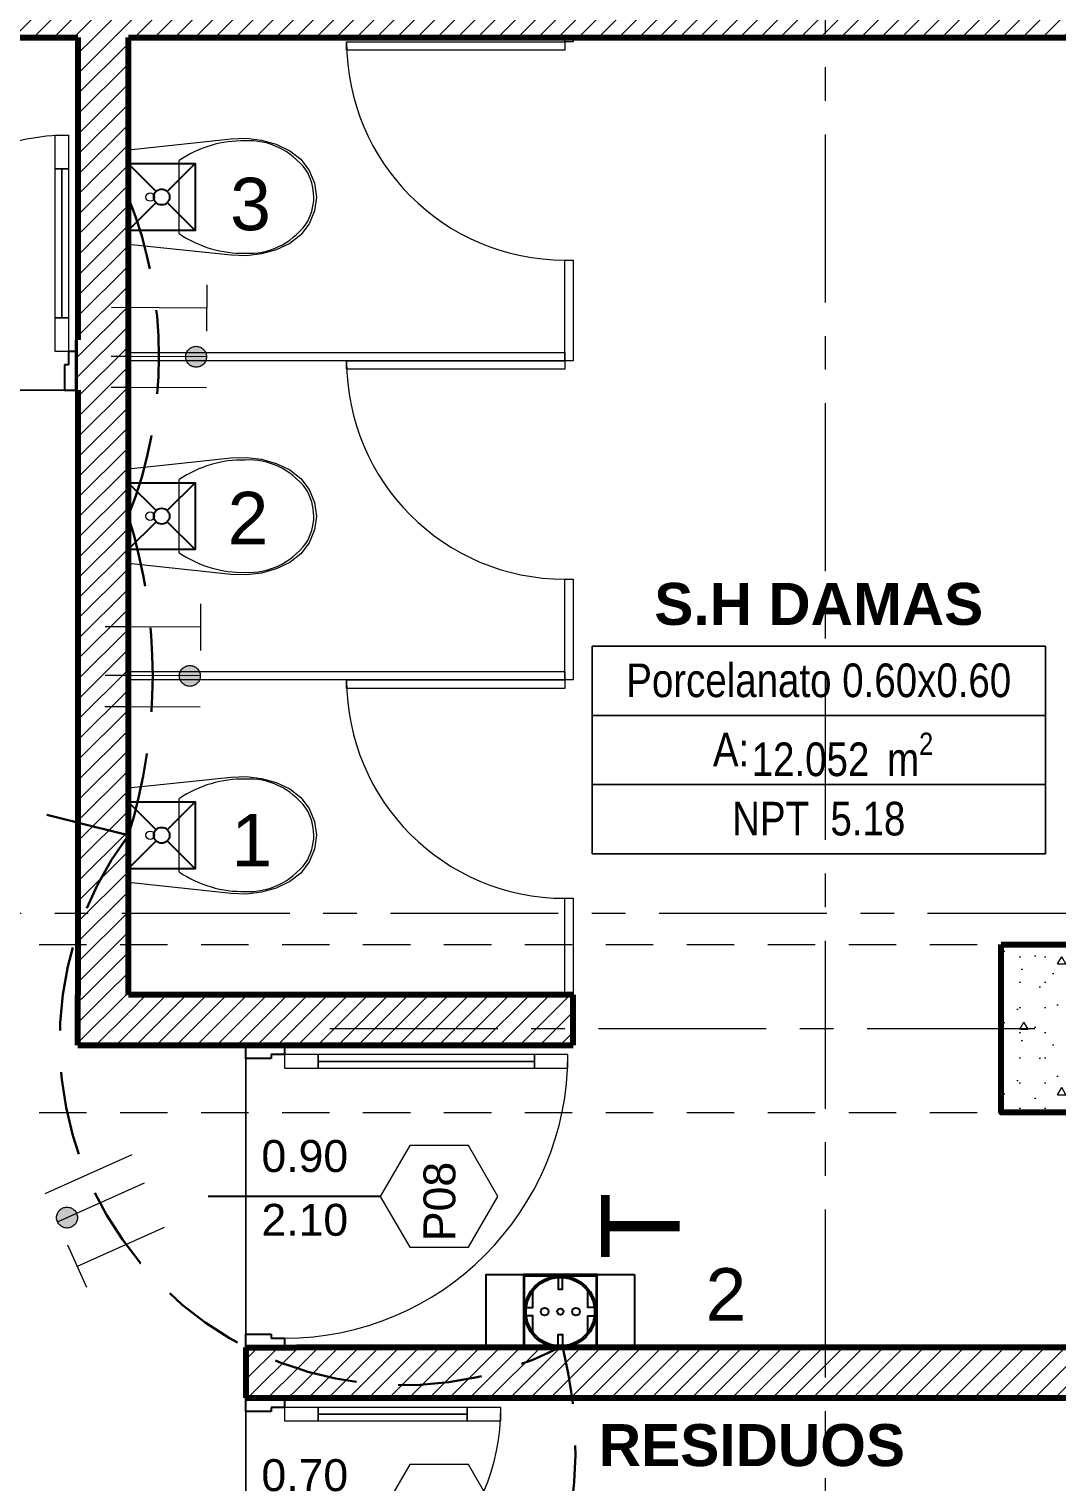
# Model space of a CAD drawing. Header units: inches. Extents: x -19 to 5698, y -728 to 92.
# Drawn here: x 140.174 to 143.236, y 15.8 to 20.125 of the extents above; entities that cross this region are included whole.
import ezdxf
from ezdxf.enums import TextEntityAlignment as Align

# ---------------------------------------------------------------- set-up
doc = ezdxf.new("R2010")
doc.units = ezdxf.units.IN
doc.header["$MEASUREMENT"] = 0
doc.set_wipeout_variables(frame=1)
for name, pattern in [('HIDDEN', [0.375, 0.25, -0.125]), ('Hidden Line', [0.195611, 0.141111, -0.0545]), ('Punto & Raya', [0.65, 0.5, -0.075, 0, -0.075]), ('RAYITAS', [0.375, 0.25, -0.125]), ('Wipeout_Contour', [1, 0, -1])]:
    doc.linetypes.add(name, pattern=pattern)
doc.layers.get('0').update_dxf_attribs({"color": 61})
for name, color, linetype, lineweight in [('00 conduct tomacorr', 120, 'HIDDEN', 30), ('00 IE LUZ EMERGENCIA', 253, 'Continuous', 0), ('T-TECHO-E', 150, 'Continuous', 20), ('TOMACORRIENTE', 22, 'RAYITAS', 9)]:
    doc.layers.add(name, color=color, linetype=linetype, lineweight=lineweight)
for name, color, linetype in [('02 _ ARQ _ ALB _ Ejes Generales', 251, 'Continuous'), ('02 _ ARQ _ ZON _ Espacio.3D', 7, 'Continuous'), ('08 _ STR _ EXT _ 06 Columnas', 7, 'Continuous'), ('08 _ STR _ EXT _ 09 Vigas', 251, 'Continuous'), ('Estructura - 04 MURO', 7, 'Continuous'), ('Fluxometro E. Baño', 140, 'Continuous'), ('Fluxometro E. Mingitorio', 117, 'Continuous'), ('Interior - Sanitarios', 7, 'Continuous'), ('Marcador - Secciones', 7, 'Continuous'), ('TOMA. HYDROBOX SHUKO S', 7, 'Continuous')]:
    doc.layers.add(name, color=color, linetype=linetype)
doc.styles.add('Annotative', font='arial.ttf')
doc.styles.add('Arial', font='arial.ttf')
doc.styles.add('Estilo_Generado_4', font='swisse.ttf')
doc.styles.add('Estilo_Generado_8', font='arialbd.ttf')
doc.styles.add('Estilo_Generado_9', font='ARIALN.TTF')
pattern_1 = [(45, (92.500015, 6e-09), (-0.030052038, 0.030052038), [])]

# ---------------------------------------------------------------- blocks, each defined once
blk = doc.blocks.new('TOMA. HYDROBOX SHUKO')
at = {"true_color": 0xafd9aa}
h = blk.add_hatch(dxfattribs=at)
h.set_pattern_fill('ANSI31', color=9, scale=0.67)
h.set_pattern_definition([(45, (0, 0), (-1.5041929, 1.5041929), [])])
edge = h.paths.add_edge_path()
edge.add_arc((53447.4624, 40916.352), 0.008, 0, 360)
edge = h.paths.add_edge_path()
edge.add_arc((53447.4942, 40916.3521), 0.00644, 0, 360)
edge = h.paths.add_edge_path()
edge.add_arc((53447.5258, 40916.352), 0.008, 0, 360)
at = {"color": 32, "true_color": 0xcd6928}
blk.add_lwpolyline([(53447.6441, 40916.427), (53447.6441, 40916.277), (53447.3441, 40916.277), (53447.3441, 40916.427)], close=True, dxfattribs=at)
for points in [[(53447.4199, 40916.277), (53447.5683, 40916.277), (53447.5683, 40916.427), (53447.4199, 40916.427), (53447.4199, 40916.277)], [(53447.4216, 40916.2794), (53447.4216, 40916.4245), (53447.5666, 40916.4245), (53447.5666, 40916.2794), (53447.4216, 40916.2794)], [(53447.4899, 40916.421), (53447.4899, 40916.3978), (53447.4983, 40916.3978), (53447.4983, 40916.421)], [(53447.4254, 40916.3603), (53447.4382, 40916.3603), (53447.4382, 40916.3928)], [(53447.5628, 40916.3603), (53447.55, 40916.3603), (53447.55, 40916.3928)], [(53447.4382, 40916.3111), (53447.4382, 40916.3436), (53447.4254, 40916.3436)], [(53447.55, 40916.3111), (53447.55, 40916.3436), (53447.5628, 40916.3436)], [(53447.4899, 40916.2829), (53447.4899, 40916.3061), (53447.4983, 40916.3061), (53447.4983, 40916.2829)]]:
    blk.add_lwpolyline(points, dxfattribs=at)
for centre, radius in [((53447.4941, 40916.352), 0.0725), ((53447.4941, 40916.352), 0.0692), ((53447.4624, 40916.352), 0.008), ((53447.4942, 40916.3521), 0.00644), ((53447.5258, 40916.352), 0.008)]:
    blk.add_circle(centre, radius, dxfattribs=at)
at = {"color": 30, "true_color": 0xf8991e, "style": 'Arial'}
blk.add_text('T', height=0.1588, rotation=90, dxfattribs=at).set_placement((53447.6558, 40916.525), align=Align.MIDDLE_CENTER)
blk = doc.blocks.new('a')
at = {"layer": 'TOMACORRIENTE', "ltscale": 0.05}
h = blk.add_hatch(color=4, dxfattribs=at)
edge = h.paths.add_edge_path()
edge.add_arc((0, 0.0752), 0.0211, 0, 360)
at = {"layer": 'TOMACORRIENTE', "color": 4}
for p, q in [((-0.1455, 0.0963), (-0.0515, 0.0963)), ((-0.0985, 0.0963), (-0.0985, -0.0966)), ((0, 0.0963), (0, -0.0963)), ((0.0623, -0.0963), (0.0623, 0.0963))]:
    blk.add_line(p, q, dxfattribs=at)
blk.add_circle((0, 0.0752), 0.0211, dxfattribs=at)
blk = doc.blocks.new('CABLE 3FACE')
at = {"layer": 'T-TECHO-E', "rotation": 59.94170052614085}
blk.add_blockref('a', (0, 0), dxfattribs=at)
blk = doc.blocks.new('Flux E Baño')
at = {"layer": 'Fluxometro E. Baño'}
for p, q in [((-0.075, 0.15), (-0.0126, 0.0876)), ((0.075, 0.15), (0.0126, 0.0876)), ((-0.0126, 0.0624), (-0.075, 0)), ((0.0126, 0.0624), (0.075, 0))]:
    blk.add_line(p, q, dxfattribs=at)
blk.add_lwpolyline([(-0.075, 0.15), (0.075, 0.15), (0.075, 0), (-0.075, 0)], close=True, dxfattribs=at)
at = {"layer": 'Fluxometro E. Baño', "color": 242, "true_color": 0xcd2027}
blk.add_circle((0, 0.075), 0.0178, dxfattribs=at)

msp = doc.modelspace()

# ---------------------------------------------------------------- hatches: boundary and pattern name
at = {"layer": '08 _ STR _ EXT _ 06 Columnas', "linetype": 'Continuous', "lineweight": 9}
h = msp.add_hatch(dxfattribs=at)
h.set_pattern_fill('HORMIGÓN_EN_MASA_0002', style=0, pattern_type=2)
h.set_pattern_definition([(0, (92.5, 6e-09), (0, 0.3897114), [0.024375, -0.200625]), (0, (92.6125, 0.19486), (0, 0.3897114), [0.024375, -0.200625]), (60, (92.5, 6e-09), (-0.3375, 0.1948557), [0.024375, -0.200625]), (60, (92.725, 6e-09), (-0.3375, 0.1948557), [0.024375, -0.200625]), (120, (92.5244, 6e-09), (0.3375, 0.1948557), [0.024375, -0.200625]), (120, (92.7494, 6e-09), (0.3375, 0.1948557), [0.024375, -0.200625]), (0, (92.500015, 0.0375), (0, 0.075), [0, -0.075, 0, -0.1125]), (45, (92.537515, 0.0375), (-0.05303301, 0.05303301), [0, -0.05625, 0, -0.09375])])
h.paths.add_polyline_path([(143.07, 17.4), (143.07, 16.9), (143.57, 16.9), (143.57, 16.4), (144.07, 16.4), (144.07, 17.4)])

# ---------------------------------------------------------------- linework, layer by layer
at = {"layer": '02 _ ARQ _ ZON _ Espacio.3D', "color": 251, "linetype": 'Continuous', "lineweight": 13}
for p, q in [((143.2014, 18.2878), (141.8511, 18.2878)), ((141.8511, 18.2878), (141.8511, 17.6701)), ((141.8511, 18.2878), (143.2014, 18.2878)), ((141.8511, 18.0819), (141.8511, 18.2878)), ((143.2014, 17.6701), (143.2014, 18.2878)), ((143.2014, 18.2878), (143.2014, 18.0819)), ((143.2014, 18.0819), (141.8511, 18.0819)), ((141.8511, 18.0819), (143.2014, 18.0819)), ((141.8511, 17.876), (141.8511, 18.0819)), ((143.2014, 18.0819), (143.2014, 17.876)), ((143.2014, 17.876), (141.8511, 17.876)), ((141.8511, 17.876), (143.2014, 17.876)), ((141.8511, 17.6701), (141.8511, 17.876)), ((143.2014, 17.876), (143.2014, 17.6701)), ((141.8511, 17.6701), (143.2014, 17.6701)), ((143.2014, 17.6701), (141.8511, 17.6701))]:
    msp.add_line(p, q, dxfattribs=at)
at = {"layer": '02 _ ARQ _ ZON _ Espacio.3D', "color": 254, "linetype": 'Continuous', "lineweight": 0, "flags": 128}
msp.add_lwpolyline([(112.57, 17.4), (137.07, 17.4), (137.07, 16.25), (138.27, 16.25), (138.27, 15.5372), (139.92, 15.5372), (139.92, 15.1499), (140.82, 15.1499), (140.8204, 17.1), (140.32, 17.1), (140.32, 19.05), (138.17, 19.05), (138.17, 20.35)], dxfattribs=at)
at = {"layer": '02 _ ARQ _ ZON _ Espacio.3D', "color": 9, "linetype": 'Continuous', "lineweight": 5, "flags": 128}
for points in [[(138.32, 20.1), (138.32, 19.2), (139.62, 19.2), (139.62, 19.05), (140.32, 19.05), (140.32, 20.1)], [(140.47, 20.1), (140.47, 17.2499), (141.795, 17.2499), (141.795, 17.0999), (140.82, 17.0999), (140.82, 16.1999), (143.82, 16.1999), (143.82, 16.4), (143.57, 16.4), (143.57, 16.9), (143.07, 16.9), (143.07, 17.4), (143.82, 17.4), (143.82, 20.1)], [(140.97, 15.1499), (143.8199, 15.1499), (143.82, 16.0499), (140.82, 16.0499), (140.82, 15.3499), (140.97, 15.3499)]]:
    msp.add_lwpolyline(points, close=True, dxfattribs=at)
at = {"layer": '08 _ STR _ EXT _ 06 Columnas', "color": 7, "linetype": 'Continuous', "lineweight": 80, "flags": 128}
msp.add_lwpolyline([(143.07, 17.4), (144.07, 17.4), (144.07, 16.4), (143.57, 16.4), (143.57, 16.9), (143.07, 16.9)], close=True, dxfattribs=at)
at = {"layer": '08 _ STR _ EXT _ 09 Vigas', "color": 251, "linetype": 'Hidden Line', "lineweight": 13, "true_color": 0x636466}
msp.add_line((137.07, 16.9), (143.57, 16.9), dxfattribs=at)
at = {"layer": 'Estructura - 04 MURO', "color": 165, "linetype": 'Continuous', "lineweight": 15}
for p, q in [((140.252, 19.709), (140.252, 19.809)), ((140.252, 19.809), (140.292, 19.809)), ((140.292, 19.809), (140.292, 19.709)), ((140.292, 19.709), (140.252, 19.709)), ((140.272, 19.709), (140.272, 19.265)), ((140.252, 19.165), (140.252, 19.265)), ((140.252, 19.265), (140.292, 19.265)), ((140.292, 19.265), (140.292, 19.165)), ((140.292, 19.165), (140.252, 19.165)), ((141.0354, 17.072), (140.9354, 17.072)), ((140.9354, 17.072), (140.9354, 17.032)), ((141.0354, 17.032), (141.0354, 17.072)), ((141.6794, 17.052), (141.0354, 17.052)), ((141.7794, 17.072), (141.6794, 17.072)), ((141.6794, 17.072), (141.6794, 17.032)), ((141.7794, 17.032), (141.7794, 17.072)), ((140.9354, 17.032), (141.0354, 17.032)), ((141.6794, 17.032), (141.7794, 17.032)), ((141.0354, 16.0219), (140.9354, 16.0219)), ((140.9354, 16.0219), (140.9354, 15.9819)), ((141.0354, 15.9819), (141.0354, 16.0219)), ((141.5794, 16.0219), (141.4794, 16.0219)), ((141.4794, 16.0219), (141.4794, 15.9819)), ((141.5794, 15.9819), (141.5794, 16.0219)), ((140.9354, 15.9819), (141.0354, 15.9819)), ((141.4794, 16.0019), (141.0354, 16.0019)), ((141.4794, 15.9819), (141.5794, 15.9819))]:
    msp.add_line(p, q, dxfattribs=at)
at = {"layer": 'Estructura - 04 MURO', "color": 165, "linetype": 'Continuous', "lineweight": 25}
for p, q in [((140.32, 19.165), (140.292, 19.165)), ((140.292, 19.165), (140.292, 19.125)), ((140.32, 19.05), (140.32, 19.165)), ((140.292, 19.125), (140.28, 19.125)), ((140.28, 19.125), (140.28, 19.05)), ((140.28, 19.05), (140.32, 19.05)), ((140.8954, 17.06), (140.8204, 17.06)), ((140.9354, 17.072), (140.8954, 17.072)), ((140.8954, 17.072), (140.8954, 17.06)), ((140.8204, 16.24), (140.8954, 16.24)), ((140.8954, 16.24), (140.8954, 16.228)), ((140.8954, 16.228), (140.9354, 16.228)), ((140.8954, 16.0099), (140.8204, 16.0099)), ((140.9354, 16.0219), (140.8954, 16.0219)), ((140.8954, 16.0219), (140.8954, 16.0099))]:
    msp.add_line(p, q, dxfattribs=at)
at = {"layer": 'Estructura - 04 MURO', "color": 7, "linetype": 'Continuous', "lineweight": 80}
for p, q in [((140.32, 19.165), (140.32, 19.2)), ((140.32, 19.165), (140.32, 19.2)), ((140.32, 19.05), (140.32, 19.165)), ((140.32, 19.05), (140.32, 19.165)), ((140.32, 19.05), (140.32, 19.165))]:
    msp.add_line(p, q, dxfattribs=at)
at = {"layer": 'Estructura - 04 MURO', "color": 152, "linetype": 'Continuous', "lineweight": 25}
msp.add_line((141.2204, 16.65), (140.7079, 16.65), dxfattribs=at)
at = {"layer": 'Estructura - 04 MURO', "color": 165, "linetype": 'Continuous', "lineweight": 15, "flags": 128}
for points in [[(140.272, 19.709), (140.272, 19.265), (140.252, 19.265), (140.252, 19.709)], [(140.292, 19.709), (140.292, 19.265), (140.272, 19.265), (140.272, 19.709)], [(141.6794, 17.072), (141.0354, 17.072), (141.0354, 17.052), (141.6794, 17.052)], [(141.6794, 17.052), (141.0354, 17.052), (141.0354, 17.032), (141.6794, 17.032)], [(141.4794, 16.0219), (141.0354, 16.0219), (141.0354, 16.0019), (141.4794, 16.0019)], [(141.4794, 16.0019), (141.0354, 16.0019), (141.0354, 15.9819), (141.4794, 15.9819)]]:
    msp.add_lwpolyline(points, close=True, dxfattribs=at)
at = {"layer": 'Estructura - 04 MURO', "color": 251, "linetype": 'Continuous', "lineweight": 13, "flags": 128}
for points in [[(141.5704, 16.65), (141.4829, 16.8016), (141.3079, 16.8016), (141.2204, 16.65), (141.3079, 16.4984), (141.4829, 16.4984)], [(141.5704, 15.6999), (141.4829, 15.8515), (141.3079, 15.8515), (141.2204, 15.6999), (141.3079, 15.5484), (141.4829, 15.5484)]]:
    msp.add_lwpolyline(points, close=True, dxfattribs=at)
at = {"layer": 'Estructura - 04 MURO', "color": 165, "linetype": 'Continuous', "lineweight": 15}
for centre, radius, start, end in [((140.292, 19.165), 0.644, 90, 180), ((140.9354, 17.072), 0.844, 270, 0), ((140.9354, 16.0219), 0.644, 270, 0)]:
    msp.add_arc(centre, radius, start, end, dxfattribs=at)
at = {"layer": 'Interior - Sanitarios', "color": 251, "linetype": 'Continuous', "lineweight": 13}
for p, q in [((140.6214, 19.6249), (140.6214, 19.7339)), ((140.6214, 19.516), (140.6214, 19.6249)), ((140.6214, 18.6749), (140.6214, 18.7839)), ((140.6214, 18.566), (140.6214, 18.6749)), ((140.6214, 17.7249), (140.6214, 17.8339)), ((140.6214, 17.616), (140.6214, 17.7249))]:
    msp.add_line(p, q, dxfattribs=at)
at = {"layer": 'Interior - Sanitarios', "color": 175, "linetype": 'Continuous', "lineweight": 13}
for p, q in [((141.77, 19.1499), (141.77, 19.4374)), ((141.77, 19.4374), (141.795, 19.4374)), ((141.795, 19.4374), (141.795, 19.1499)), ((141.77, 19.1374), (141.77, 19.1499)), ((141.795, 19.1374), (141.77, 19.1374)), ((141.795, 19.1499), (141.795, 19.1374)), ((141.77, 18.1999), (141.77, 18.4874)), ((141.77, 18.4874), (141.795, 18.4874)), ((141.795, 18.4874), (141.795, 18.1999)), ((141.77, 18.1874), (141.77, 18.1999)), ((141.795, 18.1874), (141.77, 18.1874)), ((141.795, 18.1999), (141.795, 18.1874))]:
    msp.add_line(p, q, dxfattribs=at)
at = {"layer": 'Interior - Sanitarios', "color": 7, "linetype": 'Continuous', "lineweight": 13, "flags": 128}
for points in [[(141.77, 20.0624), (141.12, 20.0624), (141.12, 20.0874), (141.77, 20.0874)], [(141.77, 19.1124), (141.12, 19.1124), (141.12, 19.1374), (141.77, 19.1374)], [(141.77, 18.1624), (141.12, 18.1624), (141.12, 18.1874), (141.77, 18.1874)]]:
    msp.add_lwpolyline(points, close=True, dxfattribs=at)
at = {"layer": 'Interior - Sanitarios', "color": 175, "linetype": 'Continuous', "lineweight": 13, "flags": 128}
for points in [[(141.795, 20.0874), (141.77, 20.0874), (141.77, 20.0999), (141.795, 20.0999)], [(140.47, 19.1374), (140.47, 19.1624), (141.77, 19.1624), (141.77, 19.1374)], [(140.47, 18.1874), (140.47, 18.2124), (141.77, 18.2124), (141.77, 18.1874)], [(141.795, 17.2499), (141.77, 17.2499), (141.77, 17.5374), (141.795, 17.5374)]]:
    msp.add_lwpolyline(points, close=True, dxfattribs=at)
at = {"layer": 'Interior - Sanitarios', "color": 251, "linetype": 'Continuous', "lineweight": 13, "flags": 128}
for points in [[(140.8667, 19.7944), (140.9103, 19.7819), (140.9513, 19.7629), (140.9839, 19.7373), (141.0088, 19.7043), (141.0245, 19.666), (141.03, 19.6249), (141.0245, 19.5839), (141.0088, 19.5456), (140.9839, 19.5125), (140.9513, 19.4869), (140.9103, 19.4679), (140.8667, 19.4555), (140.8218, 19.45), (140.7766, 19.4516), (140.47, 19.484), (140.47, 19.7659), (140.7766, 19.7983), (140.8218, 19.7998)], [(140.8667, 18.8444), (140.9103, 18.8319), (140.9513, 18.8129), (140.9839, 18.7873), (141.0088, 18.7543), (141.0245, 18.716), (141.03, 18.6749), (141.0245, 18.6339), (141.0088, 18.5956), (140.9839, 18.5625), (140.9513, 18.5369), (140.9103, 18.5179), (140.8667, 18.5055), (140.8218, 18.5), (140.7766, 18.5016), (140.47, 18.534), (140.47, 18.8159), (140.7766, 18.8483), (140.8218, 18.8498)], [(140.8667, 17.8944), (140.9103, 17.8819), (140.9513, 17.8629), (140.9839, 17.8373), (141.0088, 17.8043), (141.0245, 17.766), (141.03, 17.7249), (141.0245, 17.6839), (141.0088, 17.6456), (140.9839, 17.6125), (140.9513, 17.5869), (140.9103, 17.5679), (140.8667, 17.5555), (140.8218, 17.55), (140.7766, 17.5516), (140.47, 17.584), (140.47, 17.8659), (140.7766, 17.8983), (140.8218, 17.8998)]]:
    msp.add_lwpolyline(points, close=True, dxfattribs=at)
at = {"layer": 'Interior - Sanitarios', "color": 251, "linetype": 'Continuous', "lineweight": 13}
for centre in [(140.535, 19.6249), (140.535, 18.6749), (140.535, 17.7249)]:
    msp.add_circle(centre, 0.0127, dxfattribs=at)
at = {"layer": 'Interior - Sanitarios', "color": 7, "linetype": 'Continuous', "lineweight": 13}
for centre in [(141.77, 20.0874), (141.77, 19.1374), (141.77, 18.1874)]:
    msp.add_arc(centre, 0.65, 180, 270, dxfattribs=at)
at = {"layer": 'Interior - Sanitarios', "color": 251, "linetype": 'Continuous', "lineweight": 13}
for centre, major_axis, start_param, end_param in [((140.8094, 19.3668), (0, 0.4253), 6.259569, 6.81259), ((140.8308, 19.5355), (0, 0.2569), 5.438328, 6.338917), ((140.9011, 19.6241), (0, 0.1385), 4.71825, 5.344893), ((140.9012, 19.6257), (0, 0.1385), 4.079884, 4.706528), ((140.8094, 19.883), (0, 0.4253), 2.61219, 3.165211), ((140.8308, 19.7144), (0, 0.2569), 3.085865, 3.986454), ((140.8094, 18.4168), (0, 0.4253), 6.259569, 6.81259), ((140.8308, 18.5855), (0, 0.2569), 5.438328, 6.338917), ((140.9011, 18.6741), (0, 0.1385), 4.71825, 5.344893), ((140.9012, 18.6757), (0, 0.1385), 4.079884, 4.706528), ((140.8094, 18.933), (0, 0.4253), 2.61219, 3.165211), ((140.8308, 18.7644), (0, 0.2569), 3.085865, 3.986454), ((140.8094, 17.4668), (0, 0.4253), 6.259569, 6.81259), ((140.8308, 17.6355), (0, 0.2569), 5.438328, 6.338917), ((140.9011, 17.7241), (0, 0.1385), 4.71825, 5.344893), ((140.9012, 17.7257), (0, 0.1385), 4.079884, 4.706528), ((140.8094, 17.983), (0, 0.4253), 2.61219, 3.165211), ((140.8308, 17.8144), (0, 0.2569), 3.085865, 3.986454)]:
    msp.add_ellipse(centre, major_axis=major_axis, ratio=0.875546, start_param=start_param, end_param=end_param, dxfattribs=at)

# ---------------------------------------------------------------- block references
at = {"layer": '00 conduct tomacorr', "xscale": 1.47256122672843, "yscale": 1.47256122672843, "zscale": 1.47256122672843, "rotation": 54.24492447064675}
msp.add_blockref('CABLE 3FACE', (140.3884, 16.6322), dxfattribs=at)

# ---------------------------------------------------------------- texts
at = {"layer": '00 IE LUZ EMERGENCIA', "style": 'Annotative'}
for tag, p in [('3', (140.7732, 19.5261)), ('2', (140.7657, 18.5911)), ('1', (140.7768, 17.6326)), ('2', (142.1891, 16.28, 0))]:
    msp.add_attdef(tag, p, '', height=0.1562, dxfattribs=at)
at = {"layer": '02 _ ARQ _ ZON _ Espacio.3D', "color": 251, "lineweight": 25, "attachment_point": 2}
for s, insert, char_height, style in [('\\A1;{\\pqc;\\pt0;\\fArial|b1|i0|c0|p34;S.H DAMAS}', (142.5262, 18.4762), 0.125, 'Estilo_Generado_8'), ('\\A1;{\\pqc;\\pt0;\\fArial Narrow|b0|i0|c0|p34;Porcelanato 0.60x0.60}', (142.5262, 18.2363), 0.1, 'Estilo_Generado_9'), ('\\A1;{\\pqc;\\pt0;\\fArial Narrow|b0|i0|c0|p34;A: }', (142.2651, 18.03), 0.1, 'Estilo_Generado_9'), ('\\A1;{\\pqc;\\pt0,0.3;\\fArial Narrow|b0|i0|c0|p34;12.052\\fArial Narrow|b0|i0|c0|p34;\\A1{\\H.66x;\\S^  ;}\\fArial Narrow|b0|i0|c0|p34; m\\fArial Narrow|b0|i0|c0|p34;\\A1{\\H.66x;\\S2^  ;}}', (142.5968, 18.0304), 0.1, 'Estilo_Generado_9'), ('\\A1;{\\pqc;\\pt0;\\fArial Narrow|b0|i0|c0|p34;NPT  5.18}', (142.5262, 17.8246), 0.1, 'Estilo_Generado_9'), ('\\A1;{\\pqc;\\pt0;\\fArial|b1|i0|c0|p34;RESIDUOS}', (142.3271, 15.9721), 0.125, 'Estilo_Generado_8')]:
    msp.add_mtext(s, dxfattribs=dict(at, insert=insert, char_height=char_height, style=style))
at = {"layer": 'Estructura - 04 MURO', "color": 251, "lineweight": 25, "char_height": 0.095, "attachment_point": 7, "style": 'Estilo_Generado_4'}
for s, insert in [('\\A1;{\\pql;\\pt0;\\fSwis721 Ex BT|b0|i0|c0|p34;0.90\\fSwis721 Ex BT|b0|i0|c0|p34;\\A1{\\H.66x;\\S^  ;}\\fSwis721 Ex BT|b0|i0|c0|p34;\\fSwis721 Ex BT|b0|i0|c0|p34;}', (140.8664, 16.6949)), ('\\A1;{\\pql;\\pt0;\\fSwis721 Ex BT|b0|i0|c0|p34;2.10\\fSwis721 Ex BT|b0|i0|c0|p34;\\A1{\\H.66x;\\S^  ;}\\fSwis721 Ex BT|b0|i0|c0|p34;\\fSwis721 Ex BT|b0|i0|c0|p34;}', (140.8664, 16.505)), ('\\A1;{\\pql;\\pt0;\\fSwis721 Ex BT|b0|i0|c0|p34;0.70\\fSwis721 Ex BT|b0|i0|c0|p34;\\A1{\\H.66x;\\S^  ;}\\fSwis721 Ex BT|b0|i0|c0|p34;\\fSwis721 Ex BT|b0|i0|c0|p34;}', (140.8664, 15.745))]:
    msp.add_mtext(s, dxfattribs=dict(at, insert=insert))
at = {"layer": 'Estructura - 04 MURO', "color": 251, "lineweight": 25, "insert": (141.4453, 16.5167), "char_height": 0.095, "attachment_point": 7, "rotation": 90, "style": 'Estilo_Generado_4'}
msp.add_mtext('\\A1;{\\pql;\\pt0;\\fSwis721 Ex BT|b0|i0|c0|p34;P08\\fSwis721 Ex BT|b0|i0|c0|p34;\\fSwis721 Ex BT|b0|i0|c0|p34;\\fSwis721 Ex BT|b0|i0|c0|p34;}', dxfattribs=at)

# ---------------------------------------------------------------- next in the draw order: wipeouts: each hides what was drawn before it
at = {"color": 254, "linetype": 'Wipeout_Contour', "lineweight": 0, "ltscale": 3410.976089}
msp.add_wipeout([(138.32, 20.1), (143.57, 20.1), (143.57, 20.35), (138.32, 20.35)], dxfattribs=at).dxf.layer = 'Estructura - 04 MURO'
at = {"color": 254, "linetype": 'Wipeout_Contour', "lineweight": 0, "ltscale": 2556.818272}
msp.add_wipeout([(140.32, 17.25), (140.32, 17.1), (140.47, 17.25)], dxfattribs=at).dxf.layer = 'Estructura - 04 MURO'
at = {"color": 254, "linetype": 'Wipeout_Contour', "lineweight": 0, "ltscale": 3416.426187}
msp.add_wipeout([(140.9704, 16.0499), (143.82, 16.0499), (143.82, 16.1999), (140.9704, 16.1999)], dxfattribs=at).dxf.layer = 'Estructura - 04 MURO'

# ---------------------------------------------------------------- next in the draw order: hatches: boundary and pattern name
at = {"layer": 'Estructura - 04 MURO', "linetype": 'Continuous', "lineweight": 5}
h = msp.add_hatch(dxfattribs=at)
h.set_pattern_fill('LADRILLO_COMÚN_0002', color=250, style=0, pattern_type=2)
h.set_pattern_definition(pattern_1)
h.paths.add_polyline_path([(138.32, 20.1), (143.57, 20.1), (143.57, 20.35), (138.32, 20.35)])
h = msp.add_hatch(dxfattribs=at)
h.set_pattern_fill('LADRILLO_COMÚN_0002', color=250, style=0, pattern_type=2)
h.set_pattern_definition(pattern_1)
h.paths.add_polyline_path([(140.32, 17.25), (140.32, 17.1), (140.47, 17.25)])
h = msp.add_hatch(dxfattribs=at)
h.set_pattern_fill('LADRILLO_COMÚN_0002', color=250, style=0, pattern_type=2)
h.set_pattern_definition(pattern_1)
h.paths.add_polyline_path([(140.9704, 16.0499), (143.82, 16.0499), (143.82, 16.1999), (140.9704, 16.1999)])

# ---------------------------------------------------------------- next in the draw order: linework, layer by layer
at = {"layer": '00 conduct tomacorr'}
msp.add_arc((140.5081, 15.8914), 1.2933, 316.4239, 14.0337, dxfattribs=at)
at = {"layer": 'Estructura - 04 MURO', "color": 7, "linetype": 'Continuous', "lineweight": 80, "flags": 128}
for points in [[(138.32, 20.1), (140.32, 20.1)], [(140.47, 20.1), (143.57, 20.1)], [(143.82, 16.1999), (140.9704, 16.1999)], [(140.9704, 16.0499), (143.82, 16.0499)]]:
    msp.add_lwpolyline(points, dxfattribs=at)
at = {"layer": 'Marcador - Secciones', "color": 251, "linetype": 'Punto & Raya', "lineweight": 13, "true_color": 0x636466}
msp.add_line((142.5454, 46.2111), (142.5454, 0.9472), dxfattribs=at)

# ---------------------------------------------------------------- next in the draw order: block references
at = {"layer": 'TOMA. HYDROBOX SHUKO S', "xscale": 1.47256122672843, "yscale": 1.47256122672843, "zscale": 1.47256122672843}
msp.add_blockref('TOMA. HYDROBOX SHUKO', (-78562.9509, -60235.5267), dxfattribs=at)

# ---------------------------------------------------------------- next in the draw order: wipeouts: each hides what was drawn before it
at = {"color": 254, "linetype": 'Wipeout_Contour', "lineweight": 0, "ltscale": 2555.945267}
msp.add_wipeout([(140.47, 17.25), (140.32, 17.1), (140.47, 17.1)], dxfattribs=at).dxf.layer = 'Estructura - 04 MURO'
at = {"color": 254, "linetype": 'Wipeout_Contour', "lineweight": 0, "ltscale": 3410.428083}
msp.add_wipeout([(140.8204, 16.0499), (140.9704, 16.0499), (140.9704, 16.2), (140.8204, 16.2)], dxfattribs=at).dxf.layer = 'Estructura - 04 MURO'

# ---------------------------------------------------------------- next in the draw order: hatches: boundary and pattern name
at = {"layer": 'Estructura - 04 MURO', "linetype": 'Continuous', "lineweight": 5}
h = msp.add_hatch(dxfattribs=at)
h.set_pattern_fill('LADRILLO_COMÚN_0002', color=250, style=0, pattern_type=2)
h.set_pattern_definition(pattern_1)
h.paths.add_polyline_path([(140.47, 17.25), (140.32, 17.1), (140.47, 17.1)])
h = msp.add_hatch(dxfattribs=at)
h.set_pattern_fill('LADRILLO_COMÚN_0002', color=250, style=0, pattern_type=2)
h.set_pattern_definition(pattern_1)
h.paths.add_polyline_path([(140.8204, 16.0499), (140.9704, 16.0499), (140.9704, 16.2), (140.8204, 16.2)])

# ---------------------------------------------------------------- next in the draw order: linework, layer by layer
at = {"layer": 'Estructura - 04 MURO', "color": 165, "linetype": 'Continuous', "lineweight": 25}
for p, q in [((140.8204, 16.2), (140.8204, 16.24)), ((140.9354, 16.228), (140.9354, 16.2)), ((140.9354, 16.2), (140.8204, 16.2)), ((140.8204, 16.0499), (140.9354, 16.0499)), ((140.8204, 16.0099), (140.8204, 16.0499)), ((140.9354, 16.0499), (140.9354, 16.0219))]:
    msp.add_line(p, q, dxfattribs=at)
at = {"layer": 'Estructura - 04 MURO', "color": 7, "linetype": 'Continuous', "lineweight": 80}
for p, q in [((140.8204, 16.2), (140.9354, 16.2)), ((140.8204, 16.2), (140.9354, 16.2)), ((140.8204, 16.2), (140.9354, 16.2)), ((140.9354, 16.2), (140.9704, 16.2)), ((140.9354, 16.2), (140.9704, 16.2)), ((140.8204, 16.0499), (140.9354, 16.0499)), ((140.8204, 16.0499), (140.9354, 16.0499)), ((140.8204, 16.0499), (140.9354, 16.0499)), ((140.9354, 16.0499), (140.9704, 16.0499)), ((140.9354, 16.0499), (140.9704, 16.0499))]:
    msp.add_line(p, q, dxfattribs=at)
at = {"layer": 'Estructura - 04 MURO', "color": 7, "linetype": 'Continuous', "lineweight": 80, "flags": 128}
for points in [[(140.32, 17.1), (140.32, 17.25)], [(140.8204, 16.2), (140.8204, 16.0499)], [(140.9704, 16.1999), (140.9704, 16.2)]]:
    msp.add_lwpolyline(points, dxfattribs=at)

# ---------------------------------------------------------------- next in the draw order: wipeouts: each hides what was drawn before it
at = {"color": 254, "linetype": 'Wipeout_Contour', "lineweight": 0, "ltscale": 3411.458448}
msp.add_wipeout([(140.47, 17.1), (141.795, 17.1), (141.795, 17.25), (140.47, 17.25)], dxfattribs=at).dxf.layer = 'Estructura - 04 MURO'

# ---------------------------------------------------------------- next in the draw order: hatches: boundary and pattern name
at = {"layer": 'Estructura - 04 MURO', "linetype": 'Continuous', "lineweight": 5}
h = msp.add_hatch(dxfattribs=at)
h.set_pattern_fill('LADRILLO_COMÚN_0002', color=250, style=0, pattern_type=2)
h.set_pattern_definition(pattern_1)
h.paths.add_polyline_path([(140.47, 17.1), (141.795, 17.1), (141.795, 17.25), (140.47, 17.25)])

# ---------------------------------------------------------------- next in the draw order: linework, layer by layer
at = {"layer": '02 _ ARQ _ ALB _ Ejes Generales', "color": 251, "linetype": 'Punto & Raya', "lineweight": 13, "true_color": 0x636466}
msp.add_line((141.07, 17.15), (147.07, 17.15), dxfattribs=at)
at = {"layer": 'Estructura - 04 MURO', "color": 7, "linetype": 'Continuous', "lineweight": 80}
for p, q in [((140.8204, 17.1), (140.9354, 17.1)), ((140.8204, 17.1), (140.9354, 17.1)), ((140.8204, 17.1), (140.9354, 17.1)), ((140.9354, 17.1), (140.9704, 17.1)), ((140.9354, 17.1), (140.9704, 17.1))]:
    msp.add_line(p, q, dxfattribs=at)
at = {"layer": 'Estructura - 04 MURO', "color": 165, "linetype": 'Continuous', "lineweight": 25}
for p, q in [((140.8204, 17.1), (140.9354, 17.1)), ((140.8204, 17.06), (140.8204, 17.1)), ((140.9354, 17.1), (140.9354, 17.072))]:
    msp.add_line(p, q, dxfattribs=at)
at = {"layer": 'Estructura - 04 MURO', "color": 7, "linetype": 'Continuous', "lineweight": 80, "flags": 128}
for points in [[(141.795, 17.25), (140.47, 17.25)], [(141.795, 17.1), (141.795, 17.25)], [(140.32, 17.1), (140.8204, 17.1)], [(140.9704, 17.1), (141.795, 17.1)]]:
    msp.add_lwpolyline(points, dxfattribs=at)

# ---------------------------------------------------------------- next in the draw order: wipeouts: each hides what was drawn before it
at = {"color": 254, "linetype": 'Wipeout_Contour', "lineweight": 0, "ltscale": 3408.639967}
msp.add_wipeout([(140.32, 20.1), (140.32, 17.25), (140.47, 17.25), (140.47, 20.1)], dxfattribs=at).dxf.layer = 'Estructura - 04 MURO'

# ---------------------------------------------------------------- next in the draw order: hatches: boundary and pattern name
at = {"layer": 'Estructura - 04 MURO', "linetype": 'Continuous', "lineweight": 5}
h = msp.add_hatch(dxfattribs=at)
h.set_pattern_fill('LADRILLO_COMÚN_0002', color=250, style=0, pattern_type=2)
h.set_pattern_definition(pattern_1)
h.paths.add_polyline_path([(140.32, 20.1), (140.32, 17.25), (140.47, 17.25), (140.47, 20.1)])

# ---------------------------------------------------------------- next in the draw order: linework, layer by layer
at = {"layer": '00 conduct tomacorr'}
for centre, radius, start, end in [((139.2781, 19.15), 1.283, 338.2721, 21.727), ((138.9506, 18.1999), 1.5919, 342.6394, 17.3606), ((134.5654, -4.1209), 22.6298, 74.87534, 108.0107), ((141.2891, 17.1112), 1.0235, 143.1554, 297.0828)]:
    msp.add_arc(centre, radius, start, end, dxfattribs=at)
at = {"layer": '08 _ STR _ EXT _ 09 Vigas', "color": 251, "linetype": 'Hidden Line', "lineweight": 13, "true_color": 0x636466}
msp.add_line((137.07, 17.4), (143.57, 17.4), dxfattribs=at)
at = {"layer": 'Estructura - 04 MURO', "color": 7, "linetype": 'Continuous', "lineweight": 80, "flags": 128}
for points in [[(140.32, 20.1), (140.32, 19.2)], [(140.47, 17.25), (140.47, 20.1)], [(140.32, 19.05), (140.32, 17.25)]]:
    msp.add_lwpolyline(points, dxfattribs=at)
at = {"layer": 'Marcador - Secciones', "color": 251, "linetype": 'Punto & Raya', "lineweight": 13, "true_color": 0x636466}
msp.add_line((138.8506, 17.4928), (149.2072, 17.4928), dxfattribs=at)

# ---------------------------------------------------------------- next in the draw order: block references
at = {"layer": '00 conduct tomacorr', "xscale": 1.47256122672843, "yscale": 1.47256122672843, "zscale": 1.47256122672843, "rotation": 209.7894777823319}
for p in [(140.5611, 19.15), (140.5425, 18.1999)]:
    msp.add_blockref('CABLE 3FACE', p, dxfattribs=at)
at = {"layer": 'Fluxometro E. Mingitorio', "xscale": 1.326124489380591, "yscale": 1.326124489380591, "zscale": 1.326124489380591}
for p in [(140.5694, 19.5255), (140.5694, 18.5755), (140.5694, 17.6255)]:
    msp.add_blockref('Flux E Baño', p, dxfattribs=at)

doc.saveas('drawing.dxf')
